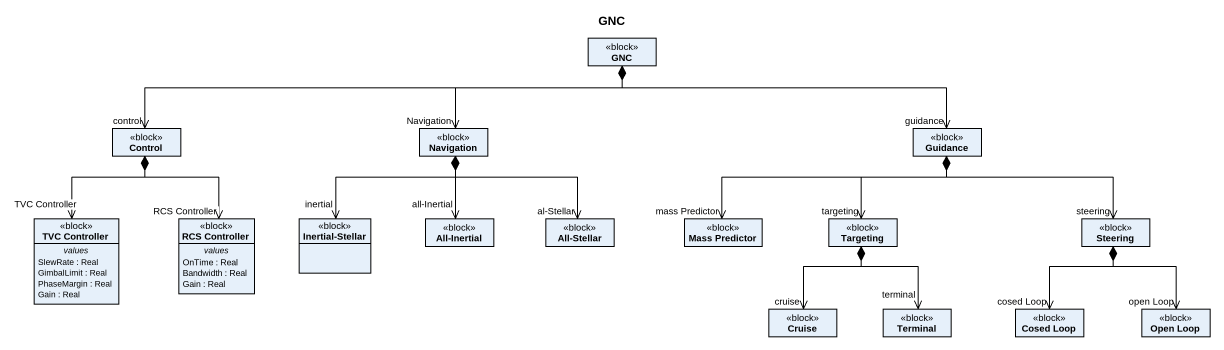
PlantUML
@startuml
title GNC
hide circle
hide empty members
class GNC <<block>>
class "Control" as Control_ <<block>>
class Navigation <<block>>
class Guidance <<block>>
class "TVC Controller" as TVC_Controller <<block>> {
  -- values --
  SlewRate : Real
  GimbalLimit : Real
  PhaseMargin : Real
  Gain : Real
}
class "RCS Controller" as RCS_Controller <<block>> {
  -- values --
  OnTime : Real
  Bandwidth : Real
  Gain : Real
}
class "Inertial-Stellar" as Inertial_Stellar <<block>>
class "All-Inertial" as All_Inertial <<block>>
class "All-Stellar" as All_Stellar <<block>>
class "Mass Predictor" as Mass_Predictor <<block>>
class Targeting <<block>>
class Steering <<block>>
class Cruise <<block>>
class Terminal <<block>>
class "Cosed Loop" as Cosed_Loop <<block>>
class "Open Loop" as Open_Loop <<block>>
GNC *-left-> "control" Control_
GNC *-left-> "Navigation" Navigation
GNC *-right-> "guidance" Guidance
Control_ *--> "TVC Controller" TVC_Controller
Control_ *--> "RCS Controller" RCS_Controller
Navigation *--> "inertial" Inertial_Stellar
Navigation *--> "all-Inertial" All_Inertial
Navigation *--> "al-Stellar" All_Stellar
Guidance *-left-> "mass Predictor" Mass_Predictor
Guidance *--> "targeting" Targeting
Guidance *-right-> "steering" Steering
Targeting *--> "cruise" Cruise
Targeting *--> "terminal" Terminal
Steering *--> "cosed Loop" Cosed_Loop
Steering *--> "open Loop" Open_Loop
@enduml
